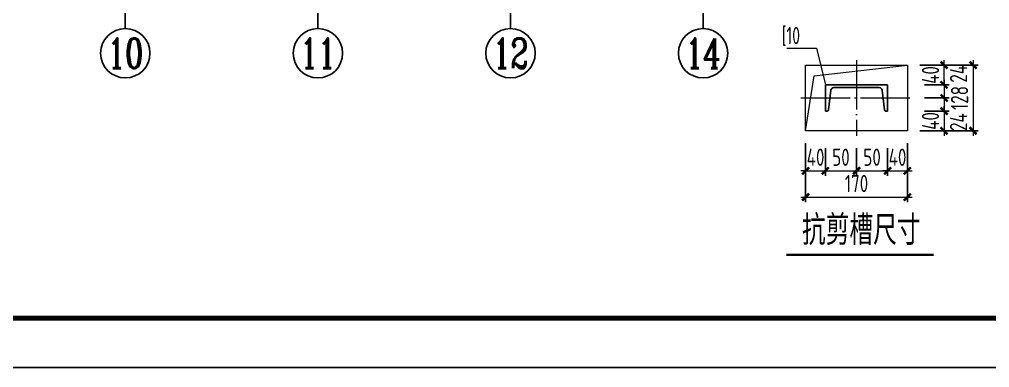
# Model space of a CAD drawing. Extents: x -2746917 to -971774, y -3334247 to -3250358.
# Drawn here: x -2062611 to -2042967, y -3316173 to -3309130 of the extents above; entities that cross this region are included whole.
import ezdxf
from ezdxf.enums import TextEntityAlignment as Align

# ---------------------------------------------------------------- set-up
doc = ezdxf.new("R2010")
doc.units = 0
doc.header["$LTSCALE"] = 1000
doc.header["$MEASUREMENT"] = 0
doc.header["$PDMODE"] = 35
doc.linetypes.add('4', pattern=[5, 1.5, -1, 1.5, -1])
doc.linetypes.add('DOTE', pattern=[2.42, 2, -0.2, 0.02, -0.2])
doc.layers.get('0').update_dxf_attribs({"linetype": 'CONTINUOUS'})
doc.layers.get('Defpoints').update_dxf_attribs({"linetype": 'CONTINUOUS'})
for name, color, linetype in [('AXIS', 253, 'DOTE'), ('COLU', 7, 'CONTINUOUS'), ('DIM', 3, 'CONTINUOUS'), ('NUM', 7, 'CONTINUOUS'), ('PUB_TITLE', 4, 'CONTINUOUS'), ('TEXT', 7, 'CONTINUOUS'), ('钢板标注', 253, 'CONTINUOUS')]:
    doc.layers.add(name, color=color, linetype=linetype)
doc.layers.add('yichutu', color=7, linetype='CONTINUOUS', true_color=0xffffff, plot=False)
doc.styles.add('TSSD_Axis', font='Complex.shx', dxfattribs={"width": 0.7, "bigfont": 'hztxt.shx'})
doc.styles.add('TSSD_Dimension', font='tssdeng.shx', dxfattribs={"width": 0.75, "bigfont": 'Hztxt.shx'})
doc.styles.add('TSSD_Rein', font='Tssdeng.shx', dxfattribs={"width": 0.75, "bigfont": 'hztxt.shx'})
doc.dimstyles.new('TSSD_10_100', dxfattribs={"dimtxt": 350, "dimasz": 100, "dimexe": 100, "dimexo": 250, "dimgap": 100, "dimtad": 1, "dimdec": 0, "dimlfac": 0.1, "dimzin": 0, "dimdsep": 46, "dimtxsty": 'TSSD_Dimension', "dimblk": 'ARCHTICK', "dimcen": 0, "dimdle": 100, "dimclrt": 7, "dimadec": 0, "dimazin": 0, "dimtfac": 1, "dimtdec": 0, "dimtix": 1, "dimtmove": 2, "dimatfit": 3, "dimldrblk": 'ARCHTICK', "dimfxl": 1, "dimtolj": 1, "dimtzin": 0, "dimlwd": 5, "dimarcsym": 0})

# ---------------------------------------------------------------- blocks, each defined once
blk = doc.blocks.new('ts_axno')
at = {"color": 0, "linetype": 'ByBlock', "lineweight": -2}
blk.add_circle((0, 0), 0.5, dxfattribs=at)
at = {"color": 0, "linetype": 'ByBlock', "lineweight": -2, "style": 'TSSD_Axis', "width": 0.7}
blk.add_attdef('A', text='', height=0.6, dxfattribs=at).set_placement((0, 0), align=Align.MIDDLE_CENTER)
blk = doc.blocks.new('A$C77486477')
at = {"layer": '钢板标注', "color": 1, "linetype": '4'}
for p, q in [((-543.9, 23.3, 1102), (-543.9, -241.7, 1102)), ((-543.9, 23.3, 1102), (86.1, 23.3, 1102)), ((86.1, 23.3, 1102), (86.1, -241.7, 1102)), ((-489.7, -31.6, 1102), (-512.1, -228, 1102)), ((1.8, -4.2, 1102), (-459.5, -4.2, 1102)), ((54.4, -228, 1102), (32, -31.6, 1102)), ((-543.9, -241.7, 1102), (-524.5, -241.7, 1102)), ((86.1, -241.7, 1102), (66.8, -241.7, 1102))]:
    blk.add_line(p, q, dxfattribs=at)
at = {"layer": '钢板标注'}
for centre, radius, start, end in [((-457.6, -36.7, 1102), 32.6, 93.40841, 170.88105), ((-0.2, -36.7, 1102), 32.6, 9.11896, 86.59162), ((-523.7, -230, 1102), 11.8, 266.23489, 9.47589), ((66, -230, 1102), 11.8, 170.5243, 273.76496)]:
    blk.add_arc(centre, radius, start, end, dxfattribs=at)
blk = doc.blocks.new('_ArchTick')
at = {"color": 0, "const_width": 0.5}
blk.add_lwpolyline([(-0.71, -0.71), (0.71, 0.71)], dxfattribs=at)
blk = doc.blocks.new('*D2748')
at = {"layer": 'Defpoints', "color": 0}
for p in [(-2044533, -3310454), (-2044533, -3310719), (-2043888, -3310719)]:
    blk.add_point(p, dxfattribs=at)
at = {"layer": 'DIM', "color": 0, "lineweight": -2}
for p, q in [((-2044283, -3310454), (-2043788, -3310454)), ((-2044283, -3310719), (-2043788, -3310719))]:
    blk.add_line(p, q, dxfattribs=at)
at = {"layer": 'DIM', "color": 0, "lineweight": 5}
blk.add_line((-2043888, -3310354), (-2043888, -3310819), dxfattribs=at)
at = {"layer": 'DIM', "color": 0, "lineweight": 5, "xscale": 100, "yscale": 100, "zscale": 100}
for p, rotation in [((-2043888, -3310454), 90), ((-2043888, -3310719), 270)]:
    blk.add_blockref('_ArchTick', p, dxfattribs=dict(at, rotation=rotation))
at = {"layer": 'DIM', "color": 7, "lineweight": 5, "insert": (-2043596, -3310230), "char_height": 350, "attachment_point": 5, "rotation": 90, "style": 'TSSD_Dimension'}
blk.add_mtext('\\A1;24', dxfattribs=at)
blk = doc.blocks.new('*D2749')
at = {"layer": 'Defpoints', "color": 0}
for p in [(-2044533, -3310719), (-2044533, -3310984), (-2043888, -3310984)]:
    blk.add_point(p, dxfattribs=at)
at = {"layer": 'DIM', "color": 0, "lineweight": -2}
for p, q in [((-2044283, -3310719), (-2043788, -3310719)), ((-2044283, -3310984), (-2043788, -3310984))]:
    blk.add_line(p, q, dxfattribs=at)
at = {"layer": 'DIM', "color": 0, "lineweight": 5}
blk.add_line((-2043888, -3310619), (-2043888, -3311084), dxfattribs=at)
at = {"layer": 'DIM', "color": 0, "lineweight": 5, "xscale": 100, "yscale": 100, "zscale": 100}
for p, rotation in [((-2043888, -3310719), 90), ((-2043888, -3310984), 270)]:
    blk.add_blockref('_ArchTick', p, dxfattribs=dict(at, rotation=rotation))
at = {"layer": 'DIM', "color": 7, "lineweight": 5, "insert": (-2043596, -3311207), "char_height": 350, "attachment_point": 5, "rotation": 90, "style": 'TSSD_Dimension'}
blk.add_mtext('\\A1;24', dxfattribs=at)
blk = doc.blocks.new('*D2750')
at = {"layer": 'Defpoints', "color": 0}
for p in [(-2044631, -3310054, -384), (-2043888, -3310054), (-2044529, -3310454)]:
    blk.add_point(p, dxfattribs=at)
at = {"layer": 'DIM', "color": 0, "lineweight": -2}
for p, q in [((-2044381, -3310054), (-2043788, -3310054)), ((-2044279, -3310454), (-2043788, -3310454))]:
    blk.add_line(p, q, dxfattribs=at)
at = {"layer": 'DIM', "color": 0, "lineweight": 5}
for p, q in [((-2043888, -3310054), (-2043888, -3309954)), ((-2043888, -3310454), (-2043888, -3310054)), ((-2043888, -3310454), (-2043888, -3310554))]:
    blk.add_line(p, q, dxfattribs=at)
at = {"layer": 'DIM', "color": 0, "lineweight": 5, "xscale": 100, "yscale": 100, "zscale": 100}
for p, rotation in [((-2043888, -3310054), 270), ((-2043888, -3310454), 90)]:
    blk.add_blockref('_ArchTick', p, dxfattribs=dict(at, rotation=rotation))
at = {"layer": 'DIM', "color": 7, "lineweight": 5, "insert": (-2044163, -3310254), "char_height": 350, "attachment_point": 5, "rotation": 90, "style": 'TSSD_Dimension'}
blk.add_mtext('\\A1;40', dxfattribs=at)
blk = doc.blocks.new('*D2751')
at = {"layer": 'Defpoints', "color": 0}
for p in [(-2044529, -3310984), (-2044631, -3311384, -384), (-2043888, -3311384)]:
    blk.add_point(p, dxfattribs=at)
at = {"layer": 'DIM', "color": 0, "lineweight": 5}
for p, q in [((-2043888, -3310984), (-2043888, -3310884)), ((-2043888, -3310984), (-2043888, -3311384)), ((-2043888, -3311384), (-2043888, -3311484))]:
    blk.add_line(p, q, dxfattribs=at)
at = {"layer": 'DIM', "color": 0, "lineweight": -2}
for p, q in [((-2044279, -3310984), (-2043788, -3310984)), ((-2044381, -3311384), (-2043788, -3311384))]:
    blk.add_line(p, q, dxfattribs=at)
at = {"layer": 'DIM', "color": 0, "lineweight": 5, "xscale": 100, "yscale": 100, "zscale": 100}
for p, rotation in [((-2043888, -3310984), 270), ((-2043888, -3311384), 90)]:
    blk.add_blockref('_ArchTick', p, dxfattribs=dict(at, rotation=rotation))
at = {"layer": 'DIM', "color": 7, "lineweight": 5, "insert": (-2044163, -3311184), "char_height": 350, "attachment_point": 5, "rotation": 90, "style": 'TSSD_Dimension'}
blk.add_mtext('\\A1;40', dxfattribs=at)
blk = doc.blocks.new('*D2752')
at = {"layer": 'Defpoints', "color": 0}
for p in [(-2046691, -3311384, -192), (-2046291, -3311484), (-2046291, -3312192)]:
    blk.add_point(p, dxfattribs=at)
at = {"layer": 'DIM', "color": 0, "lineweight": -2}
for p, q in [((-2046691, -3311634), (-2046691, -3312292)), ((-2046291, -3311734), (-2046291, -3312292))]:
    blk.add_line(p, q, dxfattribs=at)
at = {"layer": 'DIM', "color": 0, "lineweight": 5}
for p, q in [((-2046691, -3312192), (-2046791, -3312192)), ((-2046691, -3312192), (-2046291, -3312192)), ((-2046291, -3312192), (-2046191, -3312192))]:
    blk.add_line(p, q, dxfattribs=at)
at = {"layer": 'DIM', "color": 0, "lineweight": 5, "xscale": 100, "yscale": 100, "zscale": 100}
blk.add_blockref('_ArchTick', (-2046691, -3312192), dxfattribs=at)
at = {"layer": 'DIM', "color": 0, "lineweight": 5, "xscale": 100, "yscale": 100, "zscale": 100, "rotation": 180}
blk.add_blockref('_ArchTick', (-2046291, -3312192), dxfattribs=at)
at = {"layer": 'DIM', "color": 7, "lineweight": 5, "insert": (-2046491, -3311917), "char_height": 350, "attachment_point": 5, "style": 'TSSD_Dimension'}
blk.add_mtext('\\A1;40', dxfattribs=at)
blk = doc.blocks.new('*D2753')
at = {"layer": 'Defpoints', "color": 0}
for p in [(-2046291, -3311484), (-2045661, -3311484), (-2045661, -3312192)]:
    blk.add_point(p, dxfattribs=at)
at = {"layer": 'DIM', "color": 0, "lineweight": -2}
for p, q in [((-2046291, -3311734), (-2046291, -3312292)), ((-2045661, -3311734), (-2045661, -3312292))]:
    blk.add_line(p, q, dxfattribs=at)
at = {"layer": 'DIM', "color": 0, "lineweight": 5}
blk.add_line((-2046391, -3312192), (-2045561, -3312192), dxfattribs=at)
at = {"layer": 'DIM', "color": 0, "lineweight": 5, "xscale": 100, "yscale": 100, "zscale": 100, "rotation": 180}
blk.add_blockref('_ArchTick', (-2046291, -3312192), dxfattribs=at)
at = {"layer": 'DIM', "color": 0, "lineweight": 5, "xscale": 100, "yscale": 100, "zscale": 100}
blk.add_blockref('_ArchTick', (-2045661, -3312192), dxfattribs=at)
at = {"layer": 'DIM', "color": 7, "lineweight": 5, "insert": (-2045976, -3311917), "char_height": 350, "attachment_point": 5, "style": 'TSSD_Dimension'}
blk.add_mtext('\\A1;50', dxfattribs=at)
blk = doc.blocks.new('*D2754')
at = {"layer": 'Defpoints', "color": 0}
for p in [(-2045661, -3311484), (-2045031, -3311484), (-2045031, -3312192)]:
    blk.add_point(p, dxfattribs=at)
at = {"layer": 'DIM', "color": 0, "lineweight": -2}
for p, q in [((-2045661, -3311734), (-2045661, -3312292)), ((-2045031, -3311734), (-2045031, -3312292))]:
    blk.add_line(p, q, dxfattribs=at)
at = {"layer": 'DIM', "color": 0, "lineweight": 5}
blk.add_line((-2045761, -3312192), (-2044931, -3312192), dxfattribs=at)
at = {"layer": 'DIM', "color": 0, "lineweight": 5, "xscale": 100, "yscale": 100, "zscale": 100, "rotation": 180}
blk.add_blockref('_ArchTick', (-2045661, -3312192), dxfattribs=at)
at = {"layer": 'DIM', "color": 0, "lineweight": 5, "xscale": 100, "yscale": 100, "zscale": 100}
blk.add_blockref('_ArchTick', (-2045031, -3312192), dxfattribs=at)
at = {"layer": 'DIM', "color": 7, "lineweight": 5, "insert": (-2045346, -3311917), "char_height": 350, "attachment_point": 5, "style": 'TSSD_Dimension'}
blk.add_mtext('\\A1;50', dxfattribs=at)
blk = doc.blocks.new('*D2755')
at = {"layer": 'Defpoints', "color": 0}
for p in [(-2045031, -3311484), (-2044631, -3311384, -192), (-2044631, -3312192)]:
    blk.add_point(p, dxfattribs=at)
at = {"layer": 'DIM', "color": 0, "lineweight": -2}
for p, q in [((-2044631, -3311634), (-2044631, -3312292)), ((-2045031, -3311734), (-2045031, -3312292))]:
    blk.add_line(p, q, dxfattribs=at)
at = {"layer": 'DIM', "color": 0, "lineweight": 5}
for p, q in [((-2045031, -3312192), (-2045131, -3312192)), ((-2045031, -3312192), (-2044631, -3312192)), ((-2044631, -3312192), (-2044531, -3312192))]:
    blk.add_line(p, q, dxfattribs=at)
at = {"layer": 'DIM', "color": 0, "lineweight": 5, "xscale": 100, "yscale": 100, "zscale": 100}
blk.add_blockref('_ArchTick', (-2045031, -3312192), dxfattribs=at)
at = {"layer": 'DIM', "color": 0, "lineweight": 5, "xscale": 100, "yscale": 100, "zscale": 100, "rotation": 180}
blk.add_blockref('_ArchTick', (-2044631, -3312192), dxfattribs=at)
at = {"layer": 'DIM', "color": 7, "lineweight": 5, "insert": (-2044831, -3311917), "char_height": 350, "attachment_point": 5, "style": 'TSSD_Dimension'}
blk.add_mtext('\\A1;40', dxfattribs=at)
blk = doc.blocks.new('*D2756')
at = {"layer": 'Defpoints', "color": 0}
for p in [(-2046691, -3311384, -192), (-2044631, -3311384, -192), (-2044631, -3312724)]:
    blk.add_point(p, dxfattribs=at)
at = {"layer": 'DIM', "color": 0, "lineweight": -2}
for p, q in [((-2046691, -3311634), (-2046691, -3312824)), ((-2044631, -3311634), (-2044631, -3312824))]:
    blk.add_line(p, q, dxfattribs=at)
at = {"layer": 'DIM', "color": 0, "lineweight": 5}
blk.add_line((-2046791, -3312724), (-2044531, -3312724), dxfattribs=at)
at = {"layer": 'DIM', "color": 0, "lineweight": 5, "xscale": 100, "yscale": 100, "zscale": 100, "rotation": 180}
blk.add_blockref('_ArchTick', (-2046691, -3312724), dxfattribs=at)
at = {"layer": 'DIM', "color": 0, "lineweight": 5, "xscale": 100, "yscale": 100, "zscale": 100}
blk.add_blockref('_ArchTick', (-2044631, -3312724), dxfattribs=at)
at = {"layer": 'DIM', "color": 7, "lineweight": 5, "insert": (-2045661, -3312449), "char_height": 350, "attachment_point": 5, "style": 'TSSD_Dimension'}
blk.add_mtext('\\A1;170', dxfattribs=at)
blk = doc.blocks.new('*D2757')
at = {"layer": 'Defpoints', "color": 0}
for p in [(-2044631, -3310054, -192), (-2044631, -3311384, -192), (-2043300, -3311384)]:
    blk.add_point(p, dxfattribs=at)
at = {"layer": 'DIM', "color": 0, "lineweight": -2}
for p, q in [((-2044381, -3310054), (-2043200, -3310054)), ((-2044381, -3311384), (-2043200, -3311384))]:
    blk.add_line(p, q, dxfattribs=at)
at = {"layer": 'DIM', "color": 0, "lineweight": 5}
blk.add_line((-2043300, -3309954), (-2043300, -3311484), dxfattribs=at)
at = {"layer": 'DIM', "color": 0, "lineweight": 5, "xscale": 100, "yscale": 100, "zscale": 100}
for p, rotation in [((-2043300, -3310054), 90), ((-2043300, -3311384), 270)]:
    blk.add_blockref('_ArchTick', p, dxfattribs=dict(at, rotation=rotation))
at = {"layer": 'DIM', "color": 7, "lineweight": 5, "insert": (-2043575, -3310719), "char_height": 350, "attachment_point": 5, "rotation": 90, "style": 'TSSD_Dimension'}
blk.add_mtext('\\A1;128', dxfattribs=at)
blk = doc.blocks.new('yct-743-420-74300-42000-100-2002.0')
at = {"layer": 'yichutu', "color": 7, "true_color": 0xffffff}
blk.add_lwpolyline([(0, 0), (0, 42000), (74300, 42000), (74300, 0)], close=True, dxfattribs=at)
blk = doc.blocks.new('A$C6B365CFD')
at = {"layer": 'PUB_TITLE'}
blk.add_lwpolyline([(-70467, -17093), (-70467, 24907), (3833, 24907), (3833, -17093)], close=True, dxfattribs=at)
at = {"layer": 'PUB_TITLE', "const_width": 100}
blk.add_lwpolyline([(2833, -16093), (2833, 23907), (-69753, 23907), (-69753, -16093), (2833, -16093)], dxfattribs=at)

msp = doc.modelspace()

# ---------------------------------------------------------------- linework, layer by layer
at = {"layer": 'AXIS', "linetype": 'DOTE', "lineweight": 5, "ltscale": 0.5}
for p, q in [((-2045660.92, -3309953.75, -96), (-2045660.92, -3311483.75, -96)), ((-2046790.92, -3310718.75, -96), (-2044530.91, -3310718.75, -96))]:
    msp.add_line(p, q, dxfattribs=at)
at = {"layer": 'COLU', "lineweight": 5}
for p, q in [((-2047069.89, -3309712.33, 288), (-2046474.4, -3309712.33, 288)), ((-2046474.4, -3309712.33, 288), (-2046290.92, -3310453.75, -96)), ((-2046519.23, -3310267.76, 96), (-2044630.91, -3310053.75, -96)), ((-2046690.92, -3311383.75, -96), (-2046519.23, -3310267.76, 96))]:
    msp.add_line(p, q, dxfattribs=at)
at = {"layer": 'COLU', "lineweight": 5, "elevation": -96}
msp.add_lwpolyline([(-2046690.92, -3310053.75), (-2044630.91, -3310053.75), (-2044630.91, -3311383.75), (-2046690.92, -3311383.75)], close=True, dxfattribs=at)
at = {"layer": 'NUM', "ltscale": 1.5}
for p, q in [((-2060467.09, -3306538.58), (-2060467.09, -3309313.58)), ((-2056567.09, -3306538.58), (-2056567.09, -3309313.58)), ((-2052667.09, -3306538.58), (-2052667.09, -3309313.58)), ((-2048767.09, -3306538.58), (-2048767.09, -3309313.58))]:
    msp.add_line(p, q, dxfattribs=at)
at = {"layer": 'NUM', "const_width": 50, "elevation": 96}
msp.add_lwpolyline([(-2044098.15, -3313891.96), (-2047085.39, -3313891.96)], dxfattribs=at)

# ---------------------------------------------------------------- block references
at = {"ltscale": 1.5}
msp.add_blockref('A$C6B365CFD', (-2030140.13, -3299080.41), dxfattribs=at)
at = {"layer": 'COLU', "lineweight": 5, "xscale": 2, "yscale": 2, "zscale": 2}
msp.add_blockref('A$C77486477', (-2045203.17, -3310500.34, -2300), dxfattribs=at)
at = {"layer": 'NUM'}
ref = msp.add_blockref('ts_axno', (-2060467.09, -3309813.58), dxfattribs=dict(at, xscale=1000, yscale=1000, zscale=1000))
ref.add_attrib('10', '10', dxfattribs={"height": 600, "style": 'TSSD_Axis', "width": 0.7}).set_placement((-2060467.09, -3309813.58), align=Align.MIDDLE_CENTER)
ref = msp.add_blockref('ts_axno', (-2056567.09, -3309813.58), dxfattribs=dict(at, xscale=1000, yscale=1000, zscale=1000))
ref.add_attrib('11', '11', dxfattribs={"height": 600, "style": 'TSSD_Axis', "width": 0.7}).set_placement((-2056567.09, -3309813.58), align=Align.MIDDLE_CENTER)
ref = msp.add_blockref('ts_axno', (-2052667.09, -3309813.58), dxfattribs=dict(at, xscale=1000, yscale=1000, zscale=1000))
ref.add_attrib('12', '12', dxfattribs={"height": 600, "style": 'TSSD_Axis', "width": 0.7}).set_placement((-2052667.09, -3309813.58), align=Align.MIDDLE_CENTER)
ref = msp.add_blockref('ts_axno', (-2048767.09, -3309813.58), dxfattribs=dict(at, xscale=1000, yscale=1000, zscale=1000))
ref.add_attrib('14', '14', dxfattribs={"height": 600, "style": 'TSSD_Axis', "width": 0.7}).set_placement((-2048767.09, -3309813.58), align=Align.MIDDLE_CENTER)
at = {"layer": 'yichutu'}
msp.add_blockref('yct-743-420-74300-42000-100-2002.0', (-2100606.84, -3316173.05), dxfattribs=at)

# ---------------------------------------------------------------- texts
at = {"layer": 'TEXT', "lineweight": 5, "style": 'TSSD_Rein', "width": 0.7}
msp.add_text('[10', height=350, dxfattribs=at).set_placement((-2047171.92, -3309631.19, 288))
at = {"layer": 'TEXT', "lineweight": 5, "style": 'TSSD_Rein', "width": 0.8}
msp.add_text('抗剪槽尺寸', height=600, dxfattribs=at).set_placement((-2045565.07, -3313691.96, 96), align=Align.CENTER)

# ---------------------------------------------------------------- dimensions: what is measured, and where the dimension line sits
at = {"layer": 'DIM', "lineweight": 5}
for base, p1, p2, angle, picture, middle in [((-2043887.99, -3310053.75, 288), (-2044529.24, -3310453.75, 288), (-2044630.91, -3310053.75, -96), 90, '*D2750', (-2044162.99, -3310253.75, 288)), ((-2043887.99, -3311383.75, 288), (-2044529.24, -3310983.75, 288), (-2044630.91, -3311383.75, -96), 270, '*D2751', (-2044162.99, -3311183.75, 288))]:
    dim = msp.add_linear_dim(base=base, p1=p1, p2=p2, angle=angle, dimstyle='TSSD_10_100', dxfattribs=at)
    dim.commit()
    dim.dimension.update_dxf_attribs({"geometry": picture, "text_midpoint": middle})
dim = msp.add_linear_dim(base=(-2043299.94, -3311383.75, 96), p1=(-2044630.91, -3310053.75, -96), p2=(-2044630.91, -3311383.75, -96), angle=90, text='128', dimstyle='TSSD_10_100', dxfattribs=at)
dim.commit()
dim.dimension.update_dxf_attribs({"geometry": '*D2757', "text_midpoint": (-2043574.94, -3310718.75, 96)})
for base, p1, p2, picture, middle in [((-2043887.99, -3310718.75, 288), (-2044533.27, -3310453.75, 288), (-2044533.27, -3310718.75, 288), '*D2748', (-2043596.32, -3310230.4, 288)), ((-2043887.99, -3310983.75, 288), (-2044533.27, -3310718.75, 288), (-2044533.27, -3310983.75, 288), '*D2749', (-2043596.32, -3311207.1, 288))]:
    dim = msp.add_linear_dim(base=base, p1=p1, p2=p2, angle=90, text='24', dimstyle='TSSD_10_100', dxfattribs=at)
    dim.commit()
    dim.dimension.update_dxf_attribs({"geometry": picture, "text_midpoint": middle, "dimtype": 160})
for base, p1, p2, picture, middle in [((-2046290.92, -3312191.51, 96), (-2046690.92, -3311383.75, -96), (-2046290.92, -3311483.75, 96), '*D2752', (-2046490.92, -3311916.51, 96)), ((-2044630.91, -3312191.51, 96), (-2045030.91, -3311483.75, 96), (-2044630.91, -3311383.75, -96), '*D2755', (-2044830.91, -3311916.51, 96))]:
    dim = msp.add_linear_dim(base=base, p1=p1, p2=p2, dimstyle='TSSD_10_100', dxfattribs=at)
    dim.commit()
    dim.dimension.update_dxf_attribs({"geometry": picture, "text_midpoint": middle})
for base, p1, p2, text, picture, middle in [((-2044630.91, -3312723.88, 96), (-2046690.92, -3311383.75, -96), (-2044630.91, -3311383.75, -96), '170', '*D2756', (-2045660.92, -3312448.88, 96)), ((-2045660.92, -3312191.51, 96), (-2046290.92, -3311483.75, 96), (-2045660.92, -3311483.75, 96), '50', '*D2753', (-2045975.92, -3311916.51, 96)), ((-2045030.91, -3312191.51, 96), (-2045660.92, -3311483.75, 96), (-2045030.91, -3311483.75, 96), '50', '*D2754', (-2045345.91, -3311916.51, 96))]:
    dim = msp.add_linear_dim(base=base, p1=p1, p2=p2, text=text, dimstyle='TSSD_10_100', dxfattribs=at)
    dim.commit()
    dim.dimension.update_dxf_attribs({"geometry": picture, "text_midpoint": middle})

doc.saveas('drawing.dxf')
